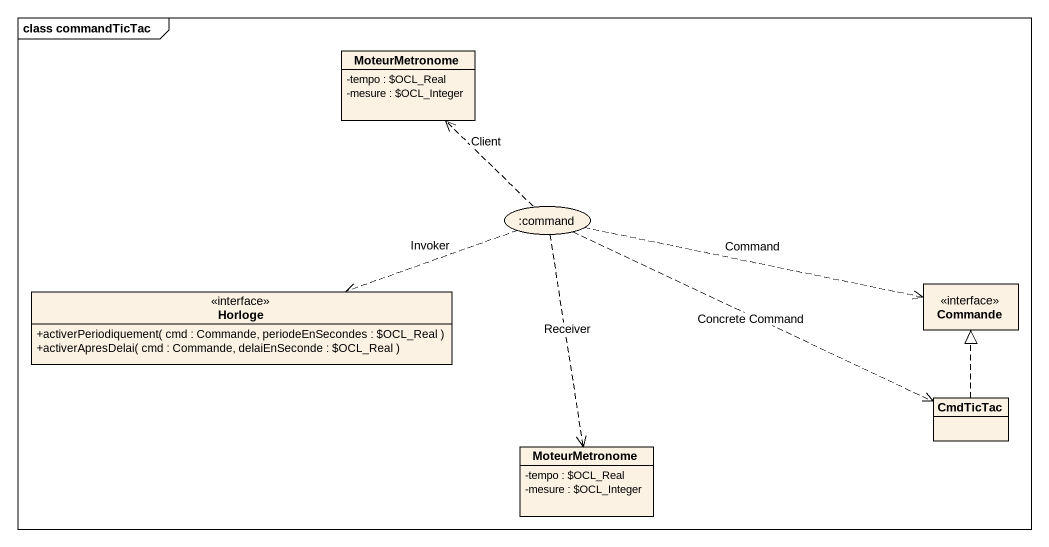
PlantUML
@startuml
mainframe class commandTicTac
allowmixing
hide circle
hide empty members
skinparam classAttributeIconSize 0
class MoteurMetronome {
  -tempo : ~$OCL_Real
  -mesure : ~$OCL_Integer
}
usecase ":command" as command
interface Horloge {
  +activerPeriodiquement( cmd : Commande, periodeEnSecondes : ~$OCL_Real )
  +activerApresDelai( cmd : Commande, delaiEnSeconde : ~$OCL_Real )
}
interface Commande
class CmdTicTac
class "MoteurMetronome" as MoteurMetronome_2 {
  -tempo : ~$OCL_Real
  -mesure : ~$OCL_Integer
}
command .up.> MoteurMetronome : Client
command .left.> Horloge : Invoker
command .right.> Commande : Command
command .right.> CmdTicTac : Concrete Command
command ..> MoteurMetronome_2 : Receiver
CmdTicTac .up.|> Commande
@enduml
